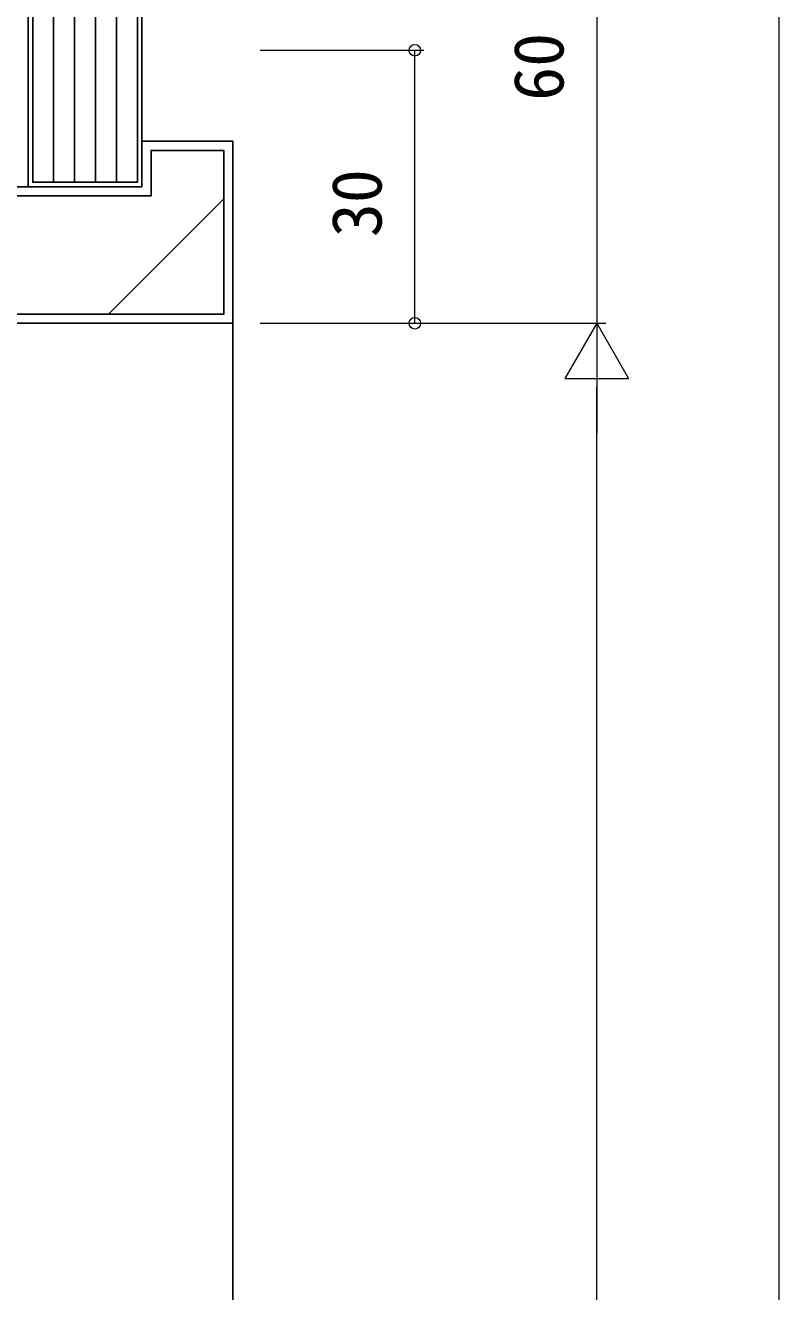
# Model space of a CAD drawing. Units: millimetres, scale not verified. Extents: x -437 to 438, y -681 to 679.
# Drawn here: x -164.6 to -81.8, y 374.1 to 513.3 of the extents above; entities that cross this region are included whole.
import ezdxf
from ezdxf.enums import TextEntityAlignment as Align

# ---------------------------------------------------------------- set-up
doc = ezdxf.new("R2010")
doc.units = ezdxf.units.MM
doc.header["$LTSCALE"] = 4
doc.layers.add('0-5_YKK_D', color=6, linetype='Continuous', lineweight=18)
doc.layers.add('0-7_YSS_K', color=3, linetype='Continuous')
doc.styles.add('ＭＳ ゴシック', font='')
doc.styles.get('ＭＳ ゴシック').set_extended_font_data('MS Gothic')

msp = doc.modelspace()

# ---------------------------------------------------------------- linework, layer by layer
at = {"layer": '0-5_YKK_D'}
for p, q in [((-101.802, 540.513), (-101.802, 480.513)), ((-81.802, 540.513), (-81.802, -109.487)), ((-138.802, 510.513), (-120.802, 510.513)), ((-121.802, 480.513), (-121.802, 510.513)), ((-138.802, 480.513), (-100.802, 480.513)), ((-138.802, 480.513), (-120.802, 480.513)), ((-138.802, 480.513), (-100.802, 480.513)), ((-101.802, 480.513), (-105.302, 474.451)), ((-101.802, 480.513), (-98.302, 474.451)), ((-101.802, 480.513), (-101.802, 468.389)), ((-105.302, 474.451), (-98.302, 474.451)), ((-101.802, -12.487), (-101.802, 473.513))]:
    msp.add_line(p, q, dxfattribs=at)
for centre in [(-121.802, 510.513), (-121.802, 480.513)]:
    msp.add_circle(centre, 0.637, dxfattribs=at)
at = {"layer": '0-7_YSS_K'}
for p, q in [((-161.502, 496.013), (-161.502, 593.8)), ((-159.202, 496.013), (-159.202, 593.8)), ((-156.902, 496.013), (-156.902, 593.8)), ((-154.602, 496.013), (-154.602, 593.8)), ((-155.483, 481.513), (-142.802, 494.194)), ((-141.802, 236.415), (-141.802, 480.513))]:
    msp.add_line(p, q, dxfattribs=at)
for points in [[(-151.802, 593.8), (-151.802, 495.513), (-164.302, 495.513), (-164.302, 593.8)], [(-152.302, 593.8), (-152.302, 496.013), (-163.802, 496.013), (-163.802, 593.8)]]:
    msp.add_lwpolyline(points, dxfattribs=at)
for points in [[(-196.802, 500.513), (-196.802, 483.513), (-181.802, 483.513), (-181.802, 480.513), (-141.802, 480.513), (-141.802, 500.513), (-151.802, 500.513), (-151.802, 495.513), (-166.802, 495.513), (-166.802, 500.513)], [(-195.802, 499.513), (-195.802, 484.513), (-180.802, 484.513), (-180.802, 481.513), (-142.802, 481.513), (-142.802, 499.513), (-150.802, 499.513), (-150.802, 494.513), (-167.802, 494.513), (-167.802, 499.513)]]:
    msp.add_lwpolyline(points, close=True, dxfattribs=at)

# ---------------------------------------------------------------- texts
at = {"layer": '0-5_YKK_D', "style": 'ＭＳ ゴシック'}
for s, p in [('60', (-103.802, 504.952)), ('30', (-123.802, 489.974))]:
    msp.add_text(s, height=5.499, rotation=90, dxfattribs=at).set_placement(p, align=Align.BOTTOM_LEFT)

doc.saveas('drawing.dxf')
